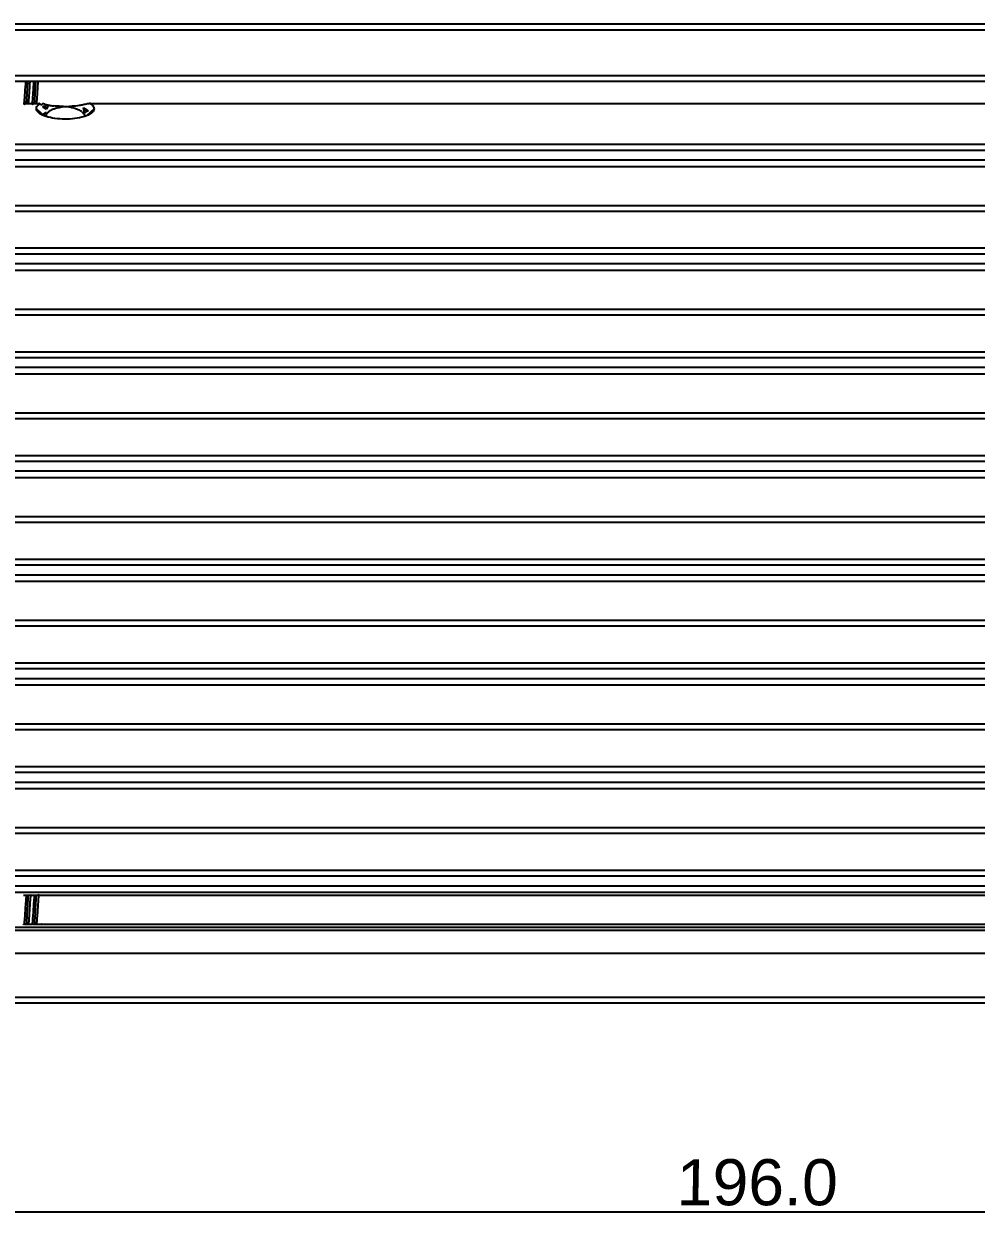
# Model space of a CAD drawing. Header units: millimetres. Extents: x 509 to 5579, y -1329 to 587.
# Drawn here: x 1409.3 to 1491.8, y -1204.9 to -1100.9 of the extents above; entities that cross this region are included whole.
import ezdxf

# ---------------------------------------------------------------- set-up
doc = ezdxf.new("R2010")
doc.units = ezdxf.units.MM
doc.header["$PDMODE"] = 3
doc.header["$PDSIZE"] = 1
doc.layers.get('0').update_dxf_attribs({"linetype": 'CONTINUOUS'})
doc.layers.get('Defpoints').update_dxf_attribs({"linetype": 'CONTINUOUS'})
doc.layers.add('Dim', color=1, linetype='CONTINUOUS')
doc.styles.add('OMI-1', font='arial.ttf', dxfattribs={"oblique": 1})
doc.dimstyles.new('1', dxfattribs={"dimtxt": 4, "dimasz": 2.5, "dimexe": 0.8, "dimexo": 0.3, "dimgap": 0.5, "dimtad": 1, "dimtoh": 1, "dimdec": 1, "dimzin": 0, "dimdsep": 46, "dimtxsty": 'OMI-1', "dimcen": 0, "dimclrd": 256, "dimclre": 256, "dimclrt": 256, "dimadec": 0, "dimazin": 0, "dimtfac": 0.8, "dimtdec": 1, "dimtix": 1, "dimtmove": 0, "dimatfit": 3, "dimfxl": 1, "dimtolj": 1, "dimtzin": 0, "dimarcsym": 0})

# ---------------------------------------------------------------- blocks, each defined once
blk = doc.blocks.new('*D4328')
at = {"layer": 'Defpoints', "color": 0}
for p in [(1374.83, -1189.64), (1570.83, -1189.64), (1570.83, -1204.05)]:
    blk.add_point(p, dxfattribs=at)
at = {"layer": 'Dim', "lineweight": -2}
for p, q in [((1374.83, -1189.94), (1374.83, -1204.85)), ((1570.83, -1189.94), (1570.83, -1204.85)), ((1377.33, -1204.05), (1568.33, -1204.05))]:
    blk.add_line(p, q, dxfattribs=at)
at = {"layer": 'Dim'}
for points in [[(1377.33, -1203.64), (1377.33, -1204.47), (1374.83, -1204.05)], [(1568.33, -1204.47), (1568.33, -1203.64), (1570.83, -1204.05)]]:
    blk.add_solid(points, dxfattribs=at)
at = {"layer": 'Dim', "insert": (1472.83, -1201.51), "char_height": 4, "attachment_point": 5, "style": 'OMI-1'}
blk.add_mtext('\\A1;196.0', dxfattribs=at)

msp = doc.modelspace()

# ---------------------------------------------------------------- linework, layer by layer
at = {"linetype": 'Continuous'}
for p, q in [((1390.832, -1100.938), (1555.832, -1100.938)), ((1555.832, -1101.468), (1390.832, -1101.468)), ((1555.832, -1105.438), (1390.832, -1105.438)), ((1555.832, -1105.938), (1390.832, -1105.938)), ((1414.935, -1107.855), (1531.728, -1107.855)), ((1531.599, -1107.885), (1415.065, -1107.885)), ((1555.832, -1111.415), (1390.832, -1111.415)), ((1555.832, -1111.914), (1390.832, -1111.914)), ((1555.832, -1112.773), (1390.832, -1112.773)), ((1390.832, -1113.303), (1555.832, -1113.303)), ((1555.832, -1116.714), (1390.832, -1116.714)), ((1555.832, -1117.212), (1390.832, -1117.212)), ((1555.832, -1120.415), (1390.832, -1120.415)), ((1555.832, -1120.914), (1390.832, -1120.914)), ((1555.832, -1121.773), (1390.832, -1121.773)), ((1390.832, -1122.303), (1555.832, -1122.303)), ((1555.832, -1125.714), (1390.832, -1125.714)), ((1555.832, -1126.212), (1390.832, -1126.212)), ((1555.832, -1129.415), (1390.832, -1129.415)), ((1555.832, -1129.914), (1390.832, -1129.914)), ((1555.832, -1130.773), (1390.832, -1130.773)), ((1390.832, -1131.303), (1555.832, -1131.303)), ((1555.832, -1134.714), (1390.832, -1134.714)), ((1555.832, -1135.212), (1390.832, -1135.212)), ((1555.832, -1138.415), (1390.832, -1138.415)), ((1555.832, -1138.914), (1390.832, -1138.914)), ((1555.832, -1139.773), (1390.832, -1139.773)), ((1390.832, -1140.303), (1555.832, -1140.303)), ((1555.832, -1143.714), (1390.832, -1143.714)), ((1555.832, -1144.212), (1390.832, -1144.212)), ((1555.832, -1147.415), (1390.832, -1147.415)), ((1555.832, -1147.914), (1390.832, -1147.914)), ((1555.832, -1148.773), (1390.832, -1148.773)), ((1390.832, -1149.303), (1555.832, -1149.303)), ((1555.832, -1152.714), (1390.832, -1152.714)), ((1555.832, -1153.212), (1390.832, -1153.212)), ((1555.832, -1156.415), (1390.832, -1156.415)), ((1555.832, -1156.914), (1390.832, -1156.914)), ((1555.832, -1157.773), (1390.832, -1157.773)), ((1390.832, -1158.303), (1555.832, -1158.303)), ((1555.832, -1161.714), (1390.832, -1161.714)), ((1555.832, -1162.212), (1390.832, -1162.212)), ((1555.832, -1165.415), (1390.832, -1165.415)), ((1555.832, -1165.914), (1390.832, -1165.914)), ((1555.832, -1166.773), (1390.832, -1166.773)), ((1390.832, -1167.303), (1555.832, -1167.303)), ((1555.832, -1170.714), (1390.832, -1170.714)), ((1555.832, -1171.212), (1390.832, -1171.212)), ((1555.832, -1174.415), (1390.832, -1174.415)), ((1555.832, -1174.914), (1390.832, -1174.914)), ((1555.832, -1175.773), (1390.832, -1175.773)), ((1390.832, -1176.303), (1555.832, -1176.303)), ((1410.624, -1176.563), (1555.832, -1176.563)), ((1555.832, -1179.357), (1390.901, -1179.357)), ((1410.792, -1179.093), (1555.832, -1179.093)), ((1555.832, -1179.638), (1390.832, -1179.638)), ((1555.832, -1181.638), (1390.832, -1181.638)), ((1555.832, -1185.438), (1390.832, -1185.438)), ((1555.832, -1185.938), (1390.832, -1185.938))]:
    msp.add_line(p, q, dxfattribs=at)
at = {"color": 7, "linetype": 'Continuous'}
for p, q in [((1410.464, -1105.937), (1410.454, -1106.077)), ((1409.952, -1107.885), (1409.353, -1107.885)), ((1409.436, -1107.855), (1409.883, -1107.855)), ((1410.599, -1107.885), (1410.053, -1107.885)), ((1410.136, -1107.855), (1410.583, -1107.855)), ((1410.332, -1108.294), (1410.687, -1108.627)), ((1410.654, -1107.91), (1410.628, -1107.869)), ((1410.654, -1107.91), (1410.628, -1107.869)), ((1410.706, -1107.993), (1410.654, -1107.91)), ((1410.687, -1108.627), (1410.954, -1108.878)), ((1411.219, -1108.337), (1411.158, -1108.302)), ((1411.177, -1108.66), (1411.177, -1108.975)), ((1412.835, -1108.096), (1412.835, -1108.135)), ((1415.332, -1108.294), (1414.71, -1108.878)), ((1411.186, -1108.818), (1411.186, -1109)), ((1409.224, -1176.563), (1409.717, -1176.563)), ((1409.924, -1176.563), (1410.417, -1176.563)), ((1409.392, -1179.093), (1409.891, -1179.093)), ((1410.092, -1179.093), (1410.591, -1179.093))]:
    msp.add_line(p, q, dxfattribs=at)
for centre, radius, start, end in [((1388.54, -1106.204), 20.995, 355.47203, 355.91012), ((1413.076, -1102.565), 6.551, 234.2941, 234.80717), ((1399.887, -1093.144), 17.519, 302.50186, 302.70837), ((1413.776, -1102.565), 6.551, 234.2941, 234.80717), ((1400.587, -1093.144), 17.519, 302.50186, 302.70837), ((1390.004, -1106.264), 20.228, 355.48499, 355.73957), ((1411.756, -1110.515), 2.556, 109.0844, 110.84176), ((1426.836, -1080.264), 32.124, 240.14969, 240.27802), ((1428.747, -1076.907), 35.987, 240.28526, 240.73985), ((1412.154, -1111.782), 3.884, 103.34593, 106.03185), ((1412.067, -1104.38), 3.672, 254.5442, 255.24026), ((1411.881, -1101.102), 7.112, 263.79252, 264.7213), ((1411.804, -1110.035), 1.551, 114.54389, 116.17622), ((1412.084, -1104.315), 3.738, 255.2403, 255.92548), ((1411.871, -1110.18), 1.71, 113.92458, 114.56004), ((1412.132, -1104.115), 3.944, 255.94543, 258.56212), ((1412.468, -1108.66), 1.292, 178.11192, 180.00344), ((1412.531, -1108.659), 1.354, 180.03389, 185.30052), ((1412.312, -1108.64), 1.134, 161.1747, 164.51114), ((1412.198, -1097.774), 10.455, 264.66735, 264.90922), ((1412.305, -1108.637), 1.126, 154.55797, 161.16964), ((1412.287, -1112.325), 4.444, 102.16542, 103.39703), ((1412.309, -1108.64), 1.131, 151.2999, 154.55182), ((1412.317, -1108.644), 1.14, 149.32013, 151.3005), ((1412.332, -1108.653), 1.157, 144.95346, 149.31227), ((1412.232, -1103.612), 4.458, 259.03682, 261.01533), ((1412.234, -1109.566), 1.311, 122.11351, 127.08094), ((1412.38, -1102.643), 5.438, 261.07247, 264.37924), ((1412.82, -1111.158), 3.022, 95.18279, 97.89689), ((1412.832, -1111.29), 3.154, 89.95518, 95.19223), ((1412.831, -1093.965), 14.132, 269.34058, 270.01685), ((1412.834, -1093.976), 14.12, 270.00235, 270.83088), ((1412.832, -1111.303), 3.167, 86.85579, 89.9505), ((1412.842, -1111.164), 3.028, 80.47984, 86.90184), ((1412.884, -1096.829), 11.266, 270.79027, 272.8406), ((1413.511, -1109.453), 1.172, 49.54872, 54.39668), ((1413.35, -1110.639), 2.632, 63.92952, 66.27111), ((1413.361, -1108.638), 1.125, 20.28545, 21.28062), ((1413.359, -1108.638), 1.127, 15.25975, 20.28072), ((1413.347, -1108.642), 1.14, 12.93579, 15.25924), ((1407.827, -1096.411), 13.944, 298.53379, 299.3222), ((1413.522, -1110.285), 2.239, 62.08991, 63.91456), ((1413.671, -1110.005), 1.922, 59.89057, 62.09949), ((1413.813, -1109.759), 1.638, 57.84694, 59.88545), ((1407.946, -1096.623), 13.701, 299.32146, 300.12627), ((1419.972, -1095.782), 15.845, 235.1262, 235.29505), ((1420.148, -1095.527), 16.154, 235.29504, 235.4607), ((1420.609, -1094.856), 16.968, 235.46469, 236.0955), ((1411.641, -1109.048), 0.509, 167.67133, 169.68588), ((1411.294, -1108.872), 0.164, 204.27662, 208.13013), ((1412.6, -1108.653), 1.423, 185.27202, 186.65054), ((1421.137, -1177.688), 11.368, 174.09779, 175.09223), ((1397.929, -1177.986), 11.416, 354.2379, 354.90598), ((1378.299, -1176.865), 31.262, 355.90956, 356.14054), ((1398.657, -1177.989), 11.388, 354.2373, 354.89787), ((1378.999, -1176.865), 31.262, 355.90956, 356.14054)]:
    msp.add_arc(centre, radius, start, end, dxfattribs=at)
for points, knots in [([(1409.288, -1107.725), (1409.315, -1107.453), (1409.357, -1106.856), (1409.395, -1106.26), (1409.417, -1105.937)], [0, 0, 0, 0, 0.4574162, 1, 1, 1, 1]), ([(1409.481, -1107.701), (1409.49, -1107.57), (1409.528, -1106.982), (1409.559, -1106.394), (1409.585, -1105.937)], [0, 0, 0, 0, 0.2236053, 1, 1, 1, 1]), ([(1409.764, -1105.937), (1409.739, -1106.294), (1409.707, -1106.811), (1409.66, -1107.451), (1409.635, -1107.732), (1409.62, -1107.855)], [0, 0, 0, 0, 0.5591358, 0.807355, 1, 1, 1, 1]), ([(1409.991, -1107.696), (1410.017, -1107.427), (1410.058, -1106.84), (1410.095, -1106.254), (1410.117, -1105.937)], [0, 0, 0, 0, 0.4603755, 1, 1, 1, 1]), ([(1410.176, -1107.767), (1410.186, -1107.633), (1410.226, -1107.023), (1410.258, -1106.413), (1410.285, -1105.937)], [0, 0, 0, 0, 0.2198639, 1, 1, 1, 1]), ([(1410.454, -1106.077), (1410.432, -1106.41), (1410.393, -1107.004), (1410.351, -1107.597), (1410.32, -1107.855)], [0, 0, 0, 0, 0.5625106, 1, 1, 1, 1]), ([(1409.269, -1107.899), (1409.27, -1107.886), (1409.277, -1107.828), (1409.284, -1107.77), (1409.288, -1107.725)], [0, 0, 0, 0, 0.2270008, 1, 1, 1, 1]), ([(1409.969, -1107.898), (1409.971, -1107.883), (1409.979, -1107.816), (1409.986, -1107.748), (1409.991, -1107.696)], [0, 0, 0, 0, 0.2246632, 1, 1, 1, 1]), ([(1409.436, -1107.855), (1409.43, -1107.855), (1409.4, -1107.858), (1409.373, -1107.872), (1409.353, -1107.885)], [0, 0, 0, 0, 0.2126442, 1, 1, 1, 1]), ([(1409.929, -1107.87), (1409.925, -1107.868), (1409.911, -1107.86), (1409.895, -1107.855), (1409.883, -1107.855)], [0, 0, 0, 0, 0.2957026, 1, 1, 1, 1]), ([(1410.136, -1107.855), (1410.13, -1107.855), (1410.1, -1107.858), (1410.073, -1107.872), (1410.053, -1107.885)], [0, 0, 0, 0, 0.2126442, 1, 1, 1, 1]), ([(1410.332, -1108.294), (1410.332, -1108.233), (1410.373, -1108.099), (1410.464, -1107.997), (1410.519, -1107.948)], [0, 0, 0, 0, 0.4540363, 1, 1, 1, 1]), ([(1410.482, -1108.604), (1410.437, -1108.559), (1410.363, -1108.465), (1410.332, -1108.347), (1410.332, -1108.294)], [0, 0, 0, 0, 0.5406231, 1, 1, 1, 1]), ([(1411.001, -1108.913), (1410.897, -1108.872), (1410.713, -1108.787), (1410.546, -1108.668), (1410.482, -1108.604)], [0, 0, 0, 0, 0.5488544, 1, 1, 1, 1]), ([(1410.628, -1107.869), (1410.625, -1107.868), (1410.614, -1107.862), (1410.603, -1107.857), (1410.594, -1107.856)], [0, 0, 0, 0, 0.2800795, 1, 1, 1, 1]), ([(1410.876, -1107.87), (1410.862, -1107.881), (1410.808, -1107.925), (1410.75, -1107.965), (1410.706, -1107.993)], [0, 0, 0, 0, 0.2602166, 1, 1, 1, 1]), ([(1411.088, -1107.919), (1411.07, -1107.914), (1411, -1107.895), (1410.929, -1107.879), (1410.876, -1107.87)], [0, 0, 0, 0, 0.2580717, 1, 1, 1, 1]), ([(1410.883, -1108.138), (1410.887, -1108.139), (1410.905, -1108.143), (1410.924, -1108.147), (1410.939, -1108.149)], [0, 0, 0, 0, 0.2172523, 1, 1, 1, 1]), ([(1410.912, -1108.781), (1410.918, -1108.775), (1410.944, -1108.751), (1410.972, -1108.73), (1410.995, -1108.715)], [0, 0, 0, 0, 0.2285217, 1, 1, 1, 1]), ([(1410.92, -1108.099), (1410.933, -1108.095), (1410.986, -1108.077), (1411.04, -1108.06), (1411.081, -1108.049)], [0, 0, 0, 0, 0.2398734, 1, 1, 1, 1]), ([(1410.939, -1108.149), (1410.945, -1108.15), (1410.97, -1108.154), (1410.996, -1108.158), (1411.016, -1108.161)], [0, 0, 0, 0, 0.2261993, 1, 1, 1, 1]), ([(1411.016, -1108.161), (1411.023, -1108.162), (1411.055, -1108.166), (1411.087, -1108.17), (1411.112, -1108.172)], [0, 0, 0, 0, 0.2316938, 1, 1, 1, 1]), ([(1411.232, -1108.738), (1411.24, -1108.725), (1411.279, -1108.672), (1411.324, -1108.623), (1411.361, -1108.589)], [0, 0, 0, 0, 0.237646, 1, 1, 1, 1]), ([(1411.35, -1107.981), (1411.346, -1107.989), (1411.333, -1108.013), (1411.328, -1108.045), (1411.336, -1108.063)], [0, 0, 0, 0, 0.3009939, 1, 1, 1, 1]), ([(1411.538, -1108.455), (1411.562, -1108.44), (1411.669, -1108.377), (1411.783, -1108.327), (1411.872, -1108.294)], [0, 0, 0, 0, 0.2339513, 1, 1, 1, 1]), ([(1412.668, -1108.095), (1412.599, -1108.095), (1412.325, -1108.089), (1412.051, -1108.075), (1411.847, -1108.055)], [0, 0, 0, 0, 0.253798, 1, 1, 1, 1]), ([(1411.872, -1108.294), (1411.912, -1108.28), (1412.086, -1108.222), (1412.266, -1108.184), (1412.405, -1108.165)], [0, 0, 0, 0, 0.2362346, 1, 1, 1, 1]), ([(1413.343, -1108.177), (1413.37, -1108.182), (1413.477, -1108.202), (1413.584, -1108.228), (1413.661, -1108.251)], [0, 0, 0, 0, 0.2543487, 1, 1, 1, 1]), ([(1414.219, -1108), (1414.156, -1108.011), (1413.899, -1108.051), (1413.639, -1108.072), (1413.442, -1108.082)], [0, 0, 0, 0, 0.2442214, 1, 1, 1, 1]), ([(1413.661, -1108.251), (1413.711, -1108.266), (1413.897, -1108.328), (1414.076, -1108.416), (1414.193, -1108.5)], [0, 0, 0, 0, 0.2662791, 1, 1, 1, 1]), ([(1415.181, -1108.605), (1415.076, -1108.71), (1414.774, -1108.887), (1414.448, -1108.993), (1414.261, -1109.04)], [0, 0, 0, 0, 0.4354139, 1, 1, 1, 1]), ([(1414.271, -1108.561), (1414.297, -1108.583), (1414.386, -1108.667), (1414.46, -1108.77), (1414.494, -1108.853)], [0, 0, 0, 0, 0.2726158, 1, 1, 1, 1]), ([(1414.46, -1108.394), (1414.478, -1108.395), (1414.541, -1108.401), (1414.604, -1108.409), (1414.649, -1108.415)], [0, 0, 0, 0, 0.279806, 1, 1, 1, 1]), ([(1414.935, -1107.855), (1414.878, -1107.855), (1414.756, -1107.872), (1414.638, -1107.902), (1414.576, -1107.919)], [0, 0, 0, 0, 0.4718209, 1, 1, 1, 1]), ([(1414.649, -1108.415), (1414.656, -1108.415), (1414.681, -1108.419), (1414.707, -1108.423), (1414.725, -1108.426)], [0, 0, 0, 0, 0.2736815, 1, 1, 1, 1]), ([(1414.685, -1108.373), (1414.698, -1108.381), (1414.745, -1108.412), (1414.791, -1108.446), (1414.823, -1108.473)], [0, 0, 0, 0, 0.2687121, 1, 1, 1, 1]), ([(1415.066, -1107.885), (1415.058, -1107.879), (1415.017, -1107.858), (1414.97, -1107.855), (1414.935, -1107.855)], [0, 0, 0, 0, 0.2210153, 1, 1, 1, 1]), ([(1415.332, -1108.294), (1415.332, -1108.348), (1415.3, -1108.466), (1415.226, -1108.56), (1415.181, -1108.605)], [0, 0, 0, 0, 0.4607487, 1, 1, 1, 1]), ([(1415.213, -1108.015), (1415.249, -1108.056), (1415.308, -1108.142), (1415.332, -1108.246), (1415.332, -1108.294)], [0, 0, 0, 0, 0.5340703, 1, 1, 1, 1]), ([(1414.261, -1109.04), (1413.996, -1109.107), (1413.434, -1109.195), (1412.582, -1109.217), (1411.757, -1109.135), (1411.234, -1109.004), (1411.001, -1108.913)], [0, 0, 0, 0, 0.2486153, 0.5140806, 0.7726105, 1, 1, 1, 1]), ([(1411.028, -1108.862), (1411.039, -1108.864), (1411.088, -1108.87), (1411.138, -1108.875), (1411.176, -1108.879)], [0, 0, 0, 0, 0.2257994, 1, 1, 1, 1]), ([(1409.3, -1179), (1409.317, -1178.808), (1409.348, -1178.394), (1409.389, -1177.761), (1409.43, -1177.14), (1409.461, -1176.741), (1409.478, -1176.562)], [0, 0, 0, 0, 0.2360782, 0.5100228, 0.7787442, 1, 1, 1, 1]), ([(1409.49, -1178.969), (1409.503, -1178.775), (1409.552, -1177.973), (1409.59, -1177.17), (1409.634, -1176.563)], [0, 0, 0, 0, 0.2419966, 1, 1, 1, 1]), ([(1409.811, -1176.715), (1409.775, -1177.12), (1409.738, -1177.738), (1409.684, -1178.532), (1409.655, -1178.919), (1409.638, -1179.095)], [0, 0, 0, 0, 0.5113263, 0.7783855, 1, 1, 1, 1]), ([(1409.717, -1176.563), (1409.726, -1176.563), (1409.765, -1176.558), (1409.802, -1176.537), (1409.827, -1176.519)], [0, 0, 0, 0, 0.215621, 1, 1, 1, 1]), ([(1409.827, -1176.519), (1409.836, -1176.526), (1409.865, -1176.546), (1409.899, -1176.563), (1409.924, -1176.563)], [0, 0, 0, 0, 0.3025485, 1, 1, 1, 1]), ([(1410, -1179.002), (1410.017, -1178.81), (1410.048, -1178.395), (1410.089, -1177.761), (1410.13, -1177.139), (1410.161, -1176.741), (1410.179, -1176.561)], [0, 0, 0, 0, 0.235968, 0.5099853, 0.7787983, 1, 1, 1, 1]), ([(1410.19, -1178.969), (1410.203, -1178.775), (1410.252, -1177.973), (1410.29, -1177.17), (1410.334, -1176.563)], [0, 0, 0, 0, 0.2419966, 1, 1, 1, 1]), ([(1410.509, -1176.731), (1410.474, -1177.135), (1410.437, -1177.749), (1410.384, -1178.537), (1410.354, -1178.921), (1410.338, -1179.095)], [0, 0, 0, 0, 0.5124813, 0.7789094, 1, 1, 1, 1]), ([(1410.417, -1176.563), (1410.426, -1176.563), (1410.465, -1176.558), (1410.502, -1176.537), (1410.527, -1176.519)], [0, 0, 0, 0, 0.2156209, 1, 1, 1, 1]), ([(1410.529, -1176.519), (1410.528, -1176.535), (1410.52, -1176.606), (1410.514, -1176.677), (1410.509, -1176.731)], [0, 0, 0, 0, 0.2325619, 1, 1, 1, 1]), ([(1410.527, -1176.519), (1410.536, -1176.526), (1410.565, -1176.546), (1410.599, -1176.563), (1410.624, -1176.563)], [0, 0, 0, 0, 0.3025485, 1, 1, 1, 1]), ([(1409.286, -1179.134), (1409.277, -1179.127), (1409.249, -1179.108), (1409.215, -1179.093), (1409.191, -1179.093)], [0, 0, 0, 0, 0.3004195, 1, 1, 1, 1]), ([(1409.392, -1179.093), (1409.384, -1179.093), (1409.345, -1179.098), (1409.31, -1179.117), (1409.286, -1179.134)], [0, 0, 0, 0, 0.2173749, 1, 1, 1, 1]), ([(1409.986, -1179.134), (1409.977, -1179.127), (1409.949, -1179.108), (1409.915, -1179.093), (1409.891, -1179.093)], [0, 0, 0, 0, 0.3004195, 1, 1, 1, 1]), ([(1410.092, -1179.093), (1410.084, -1179.093), (1410.045, -1179.098), (1410.01, -1179.117), (1409.986, -1179.134)], [0, 0, 0, 0, 0.2173749, 1, 1, 1, 1]), ([(1410.686, -1179.134), (1410.677, -1179.127), (1410.649, -1179.108), (1410.615, -1179.093), (1410.591, -1179.093)], [0, 0, 0, 0, 0.3004195, 1, 1, 1, 1]), ([(1410.792, -1179.093), (1410.784, -1179.093), (1410.745, -1179.098), (1410.71, -1179.117), (1410.686, -1179.134)], [0, 0, 0, 0, 0.217375, 1, 1, 1, 1])]:
    msp.add_open_spline(points, degree=3, knots=knots, dxfattribs=at)
for points in [[(1409.952, -1107.885), (1409.945, -1107.879), (1409.937, -1107.874), (1409.929, -1107.87)], [(1410.519, -1107.948), (1410.544, -1107.926), (1410.571, -1107.905), (1410.599, -1107.885)], [(1410.594, -1107.856), (1410.591, -1107.855), (1410.587, -1107.855), (1410.583, -1107.855)], [(1410.628, -1107.869), (1410.618, -1107.873), (1410.608, -1107.878), (1410.599, -1107.885)], [(1410.995, -1108.715), (1411.011, -1108.704), (1411.028, -1108.693), (1411.045, -1108.684)], [(1411.045, -1108.684), (1411.07, -1108.669), (1411.095, -1108.656), (1411.12, -1108.644)], [(1411.186, -1108.818), (1411.199, -1108.79), (1411.215, -1108.764), (1411.232, -1108.738)], [(1411.361, -1108.589), (1411.388, -1108.565), (1411.415, -1108.542), (1411.444, -1108.52)], [(1414.576, -1107.919), (1414.459, -1107.951), (1414.339, -1107.978), (1414.219, -1108)], [(1414.488, -1108.662), (1414.488, -1108.569), (1414.478, -1108.476), (1414.457, -1108.386)], [(1415.065, -1107.885), (1415.093, -1107.905), (1415.12, -1107.926), (1415.146, -1107.949)], [(1415.146, -1107.949), (1415.169, -1107.97), (1415.192, -1107.992), (1415.213, -1108.015)], [(1414.494, -1108.853), (1414.508, -1108.888), (1414.518, -1108.924), (1414.525, -1108.961)]]:
    msp.add_open_spline(points, degree=3, dxfattribs=at)

# ---------------------------------------------------------------- dimensions: what is measured, and where the dimension line sits
at = {"layer": 'Dim', "color": 1}
dim = msp.add_linear_dim(base=(1570.832, -1204.053), p1=(1374.832, -1189.638), p2=(1570.832, -1189.638), dimstyle='1', dxfattribs=at)
dim.commit()
dim.dimension.update_dxf_attribs({"geometry": '*D4328', "text_midpoint": (1472.832, -1201.51)})

doc.saveas('drawing.dxf')
